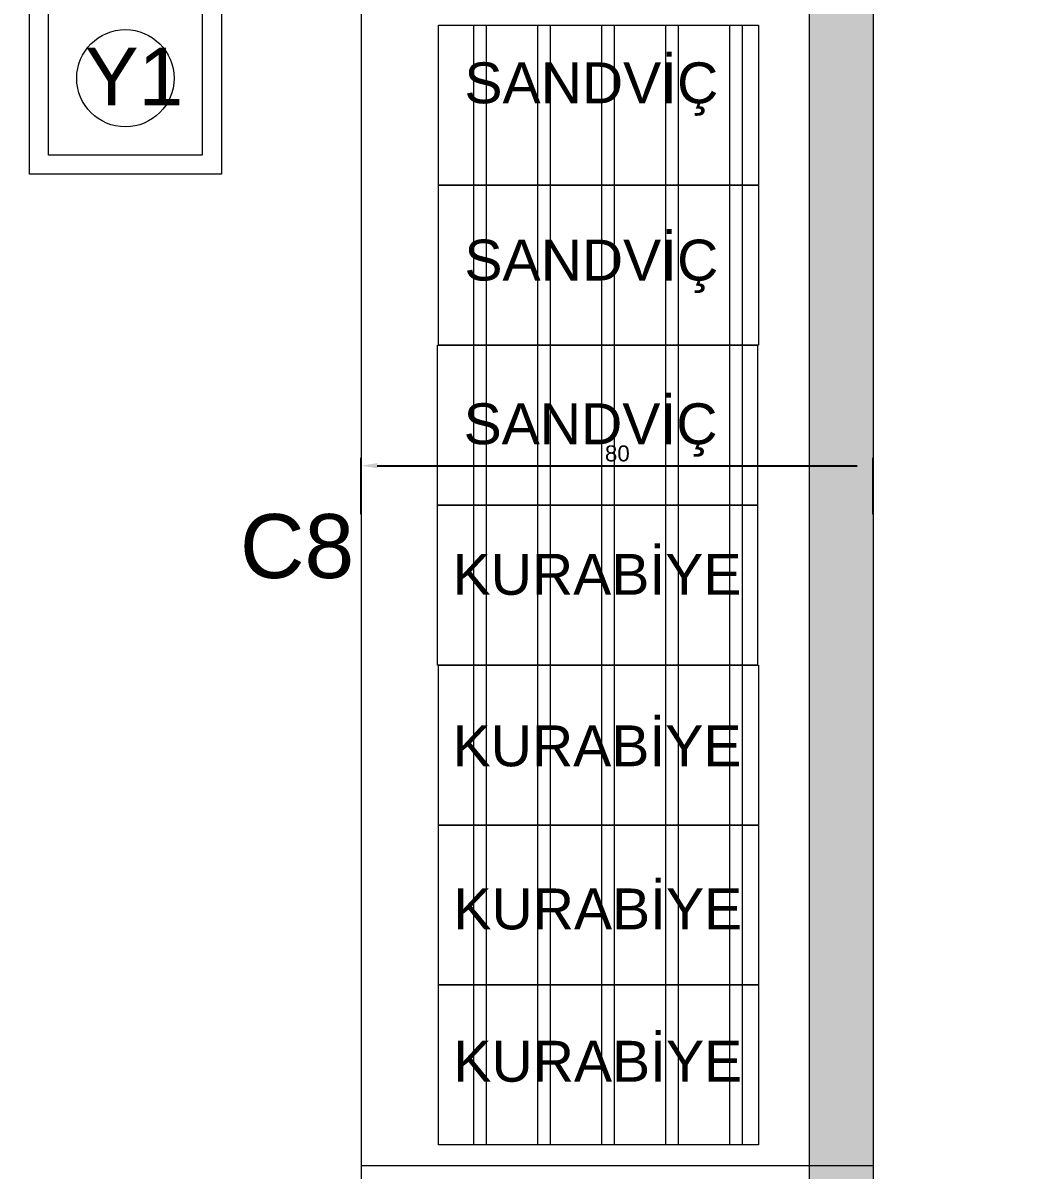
# Model space of a CAD drawing. Header units: millimetres. Extents: x 567392 to 582402, y 4512800 to 4518063.
# Drawn here: x 575771.8 to 575926.8, y 4513766 to 4513945.3 of the extents above; entities that cross this region are included whole.
import ezdxf

# ---------------------------------------------------------------- set-up
doc = ezdxf.new("R2010")
doc.units = ezdxf.units.MM
for name, color, linetype, lineweight in [('tefriş', 251, 'Continuous', 13), ('Yazi', 95, 'Continuous', 13), ('yücel-yer ızgarası', 40, 'Continuous', 15)]:
    doc.layers.add(name, color=color, linetype=linetype, lineweight=lineweight)
doc.layers.add('yücel-poz no', color=7, linetype='Continuous')
doc.styles.add('ekp-yazı', font='Arial.ttf', dxfattribs={"height": 10})
doc.styles.get("Standard").update_dxf_attribs({"font": 'Arial.ttf'})
doc.dimstyles.new('ISO-25', dxfattribs={"dimtxt": 2.5, "dimasz": 2.5, "dimexe": 1.25, "dimexo": 0.625, "dimtad": 1, "dimtxsty": 'Standard', "dimcen": 2.5, "dimadec": 0, "dimazin": 0, "dimtfac": 1, "dimtmove": 0, "dimatfit": 3, "dimfxl": 1, "dimarcsym": 0})

# ---------------------------------------------------------------- blocks, each defined once
blk = doc.blocks.new('Y1 30-30')
at = {"layer": 'yücel-yer ızgarası', "color": 13, "ltscale": 44}
blk.add_lwpolyline([(0, 0), (30, 0), (30, -30), (0, -30)], close=True, dxfattribs=at)
at = {"layer": 'yücel-yer ızgarası', "color": 4, "ltscale": 44}
blk.add_lwpolyline([(3, -3), (27, -3), (27, -27), (3, -27)], close=True, dxfattribs=at)
at = {"layer": 'yücel-yer ızgarası', "color": 1, "ltscale": 44}
blk.add_circle((15, -15), 7.6, dxfattribs=at)
at = {"layer": 'yücel-yer ızgarası', "ltscale": 44, "insert": (8.68, -10.23), "char_height": 9, "width": 19.6, "attachment_point": 1}
blk.add_mtext('Y1', dxfattribs=at)
blk = doc.blocks.new('*D498')
at = {"layer": 'Defpoints', "color": 0, "transparency": 16777216}
for p in [(575904.65, 4513876.05), (575824.65, 4513867.86), (575904.65, 4513867.86)]:
    blk.add_point(p, dxfattribs=at)
at = {"layer": 'tefriş', "color": 0, "lineweight": -2, "transparency": 16777216}
for p, q in [((575824.65, 4513868.48), (575824.65, 4513877.3)), ((575827.15, 4513876.05), (575902.15, 4513876.05)), ((575904.65, 4513868.48), (575904.65, 4513877.3))]:
    blk.add_line(p, q, dxfattribs=at)
at = {"layer": 'tefriş', "color": 0, "transparency": 16777216}
for points in [[(575827.15, 4513876.47), (575827.15, 4513875.64), (575824.65, 4513876.05)], [(575902.15, 4513876.47), (575902.15, 4513875.64), (575904.65, 4513876.05)]]:
    blk.add_solid(points, dxfattribs=at)
at = {"layer": 'tefriş', "color": 0, "transparency": 16777216, "insert": (575864.65, 4513877.96), "char_height": 2.5, "attachment_point": 5}
blk.add_mtext('80', dxfattribs=at)

msp = doc.modelspace()

# ---------------------------------------------------------------- hatches: boundary and pattern name
at = {"layer": 'tefriş'}
h = msp.add_hatch(dxfattribs=at)
h.set_pattern_fill('AR-RSHKE', color=34, scale=0.01)
h.set_pattern_definition([(0, (500121.8337, 4493135.302), (6.477, 3.048), [1.524, -1.27, 1.778, -0.762, 2.286, -1.016]), (0, (500123.3577, 4493135.429), (6.477, 3.048), [1.27, -4.826, 1.016, -1.524]), (0, (500126.4057, 4493135.1115), (6.477, 3.048), [0.762, -7.874]), (90, (500121.8337, 4493135.302), (-2.159, 3.048), [2.921, -9.271]), (90, (500123.3577, 4493135.302), (-2.159, 3.048), [2.8575, -9.3345]), (90, (500124.6277, 4493135.302), (-2.159, 3.048), [2.667, -9.525]), (90, (500126.4057, 4493135.1115), (-2.159, 3.048), [2.921, -9.271]), (90, (500127.1677, 4493135.1115), (-2.159, 3.048), [2.921, -9.271]), (90, (500129.4537, 4493135.302), (-2.159, 3.048), [2.794, -9.398])])
h.paths.add_polyline_path([(575894.65, 4513949.643), (575904.65, 4513949.643), (575904.65, 4514106.639), (575894.65, 4514106.639)])
h.paths.add_polyline_path([(575894.65, 4513766.643), (575904.65, 4513766.643), (575904.65, 4513949.643), (575894.65, 4513949.643)])
h.paths.add_polyline_path([(575904.65, 4513766.643), (575894.65, 4513766.643), (575894.65, 4513624.399), (575904.65, 4513624.399), (575904.65, 4513704.399)])
h.paths.add_polyline_path([(575894.65, 4514106.639), (575904.65, 4514106.639, -0.1883199), (575926.795, 4514176.489), (575919.646, 4514183.559, 0.1891226)])
h.paths.add_polyline_path([(575695.638, 4513654.181), (575695.638, 4513674.72), (575675.031, 4513674.72), (575675.031, 4513654.181)], flags=9)
h.paths.add_polyline_path([(575765.626, 4513636.351), (575793.934, 4513636.351), (575793.934, 4513656.958), (575765.626, 4513656.958)], flags=9)
h.paths.add_polyline_path([(575702.843, 4513670.91), (575742.802, 4513670.91), (575742.802, 4513691.517), (575702.843, 4513691.517)], flags=9)
h.paths.add_polyline_path([(575777.567, 4513666.382), (575798.106, 4513666.382), (575798.106, 4513686.989), (575777.567, 4513686.989)], flags=9)
h.paths.add_polyline_path([(575826.257, 4513667.697), (575866.216, 4513667.697), (575866.216, 4513688.304), (575826.257, 4513688.304)], flags=9)

# ---------------------------------------------------------------- linework, layer by layer
for p, q in [((575824.65, 4514106.639), (575824.65, 4513704.399)), ((575894.65, 4514106.639), (575894.65, 4513624.399)), ((575904.65, 4514106.639), (575904.65, 4513704.399)), ((575842.218, 4513769.904), (575842.22, 4513944.904)), ((575844.218, 4513769.904), (575844.22, 4513944.904)), ((575852.218, 4513769.903), (575852.22, 4513944.903)), ((575854.218, 4513769.903), (575854.22, 4513944.903)), ((575862.218, 4513769.903), (575862.22, 4513944.903)), ((575864.218, 4513769.903), (575864.22, 4513944.903)), ((575872.218, 4513769.903), (575872.22, 4513944.903)), ((575874.218, 4513769.903), (575874.22, 4513944.903)), ((575882.218, 4513769.903), (575882.22, 4513944.903)), ((575884.218, 4513769.903), (575884.22, 4513944.903)), ((575904.65, 4513766.643), (575824.65, 4513766.643))]:
    msp.add_line(p, q, dxfattribs=at)
for points in [[(575836.701, 4513944.904), (575886.701, 4513944.903), (575886.701, 4513919.903), (575836.701, 4513919.904)], [(575836.701, 4513919.904), (575886.701, 4513919.903), (575886.701, 4513894.903), (575836.701, 4513894.904)], [(575836.576, 4513894.909), (575886.576, 4513894.908), (575886.575, 4513869.908), (575836.575, 4513869.909)], [(575836.575, 4513869.909), (575886.575, 4513869.908), (575886.575, 4513844.908), (575836.575, 4513844.909)], [(575836.7, 4513844.904), (575886.7, 4513844.903), (575886.7, 4513819.903), (575836.7, 4513819.904)], [(575836.7, 4513819.904), (575886.7, 4513819.903), (575886.699, 4513794.903), (575836.699, 4513794.904)], [(575836.699, 4513794.904), (575886.699, 4513794.903), (575886.699, 4513769.903), (575836.699, 4513769.904)]]:
    msp.add_lwpolyline(points, close=True, dxfattribs=at)

# ---------------------------------------------------------------- block references
at = {"layer": 'yücel-yer ızgarası', "linetype": 'Continuous', "rotation": 359.9999999996548}
msp.add_blockref('Y1 30-30', (575772.782, 4513951.613), dxfattribs=at)

# ---------------------------------------------------------------- texts
at = {"layer": 'Yazi', "lineweight": 25, "char_height": 6.389, "attachment_point": 9}
for s, insert in [('SANDVİÇ', (575880.431, 4513930.731)), ('SANDVİÇ', (575880.431, 4513930.731)), ('SANDVİÇ', (575880.431, 4513903.03)), ('SANDVİÇ', (575880.431, 4513903.03)), ('SANDVİÇ', (575880.306, 4513877.447)), ('SANDVİÇ', (575880.306, 4513877.447)), ('KURABİYE', (575884.045, 4513855.791)), ('KURABİYE', (575884.045, 4513855.791)), ('KURABİYE', (575884.045, 4513828.989)), ('KURABİYE', (575884.045, 4513828.989)), ('KURABİYE', (575884.169, 4513803.502)), ('KURABİYE', (575884.169, 4513803.502)), ('KURABİYE', (575884.169, 4513779.697)), ('KURABİYE', (575884.169, 4513779.697))]:
    msp.add_mtext_dynamic_manual_height_columns(s, width=53.44413, gutter_width=58.688, heights=[0], dxfattribs=dict(at, insert=insert))
at = {"layer": 'yücel-poz no', "insert": (575805.68, 4513868.495), "char_height": 10, "attachment_point": 1, "style": 'ekp-yazı'}
msp.add_mtext_dynamic_manual_height_columns('C8', width=12.08661, gutter_width=60, heights=[0], dxfattribs=at)

# ---------------------------------------------------------------- dimensions: what is measured, and where the dimension line sits
at = {"layer": 'tefriş'}
dim = msp.add_aligned_dim(p1=(575824.65, 4513867.855), p2=(575904.65, 4513867.855), distance=8.199, dimstyle='ISO-25', dxfattribs=at)
dim.commit()
dim.dimension.update_dxf_attribs({"geometry": '*D498', "text_midpoint": (575864.65, 4513877.955)})

doc.saveas('drawing.dxf')
